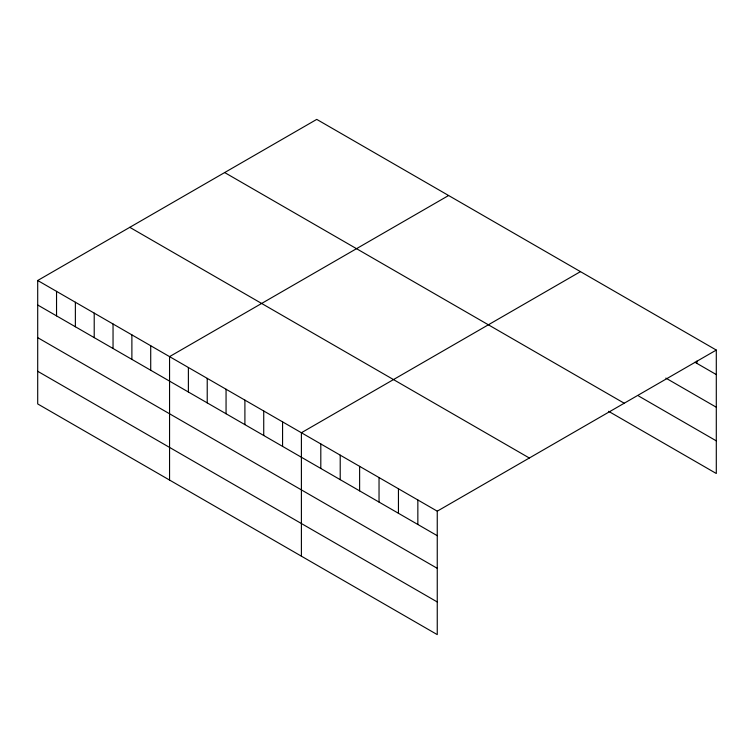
<?xml version="1.0" encoding="UTF-8"?>
<svg xmlns="http://www.w3.org/2000/svg" width="754" height="754" viewBox="0 0 754 754"><rect width="100%" height="100%" fill="white"/><g stroke="black" fill="none" stroke-linecap="round" stroke-linejoin="round"><path stroke-width="1.13" d="M37.7 280.497L437.254 511.174L437.254 634.614L37.7 403.937L37.7 280.497L316.746 119.386L716.3 350.063L716.3 473.503L608.591 411.316M448.602 195.512L169.556 356.623L169.556 480.053M580.448 271.638L301.402 432.739L301.402 556.179M437.254 511.174L716.3 350.063M694.952 362.25L716.3 374.578M665.839 378.093L716.3 407.226M638.676 396.038L716.3 440.864M224.664 172.553L624.218 403.23M129.782 227.331L529.336 458.008M37.7 305.002L437.254 535.689M37.7 337.651L437.254 568.327M37.7 371.288L437.254 601.965M696.894 361.043L696.894 363.371M417.848 499.968L417.848 524.482M398.442 488.762L398.442 513.276M379.036 477.565L379.036 502.07M359.62 466.358L359.62 490.863M340.214 455.152L340.214 479.667M320.808 443.946L320.808 468.46M282.571 421.872L282.571 446.377M263.73 410.996L263.73 435.501M244.899 400.12L244.899 424.634M226.059 389.243L226.059 413.757M207.227 378.367L207.227 402.881M188.387 367.49L188.387 392.005M150.715 345.747L150.715 370.252M131.884 334.87L131.884 359.385M113.043 323.994L113.043 348.508M94.212 313.117L94.212 337.632M75.372 302.241L75.372 326.755M56.541 291.374L56.541 315.879"/></g></svg>
